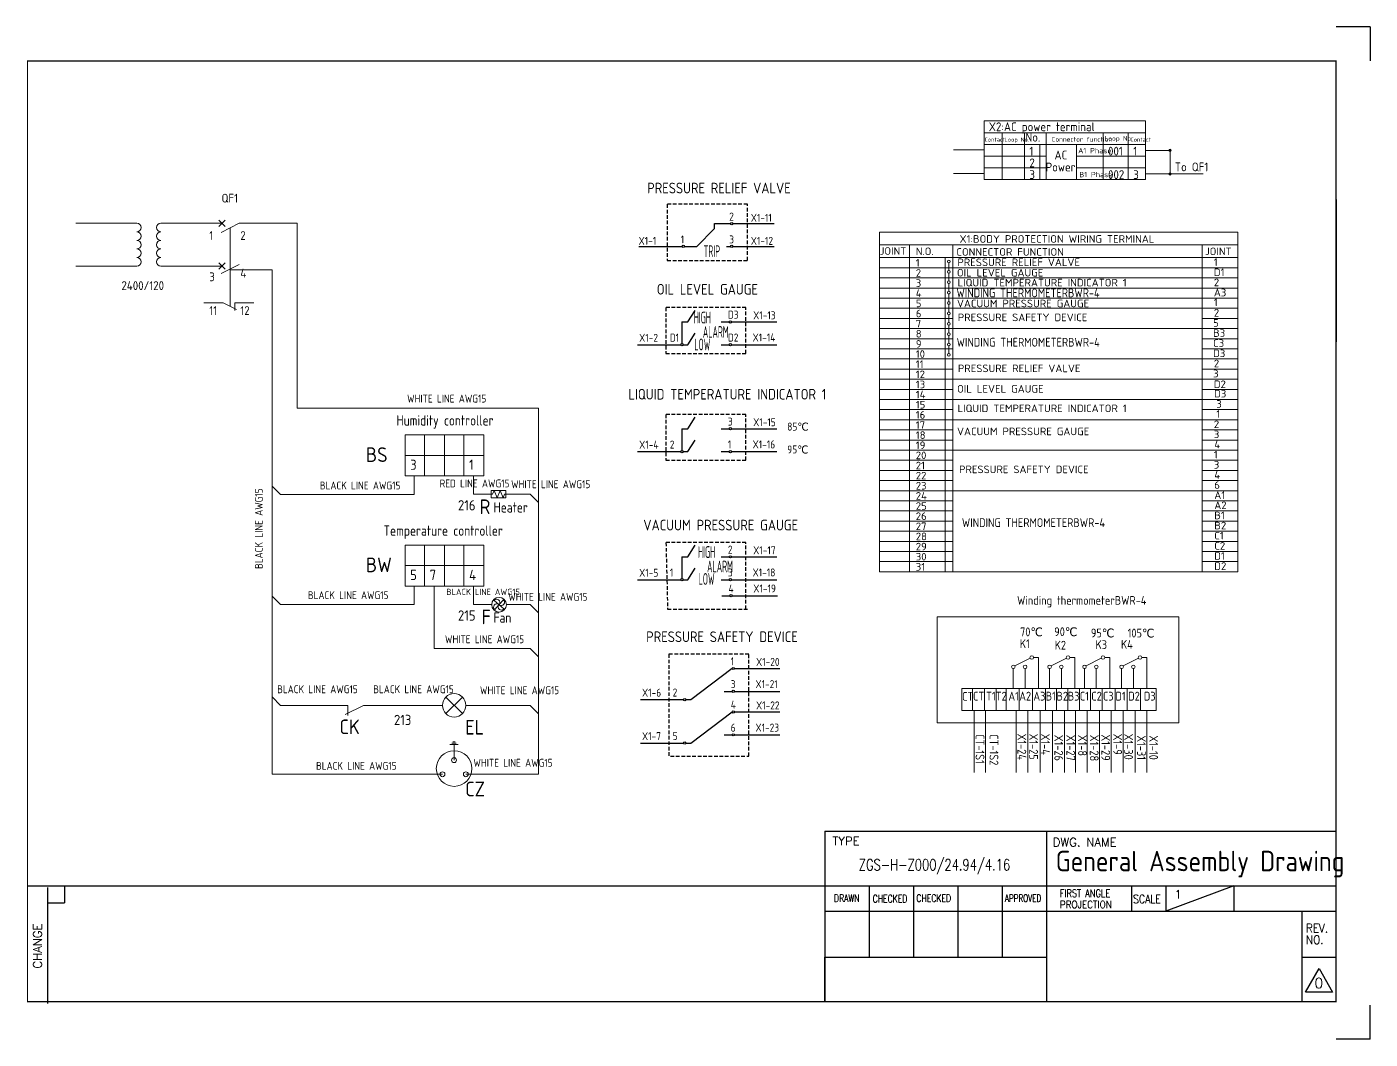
# Model space of a CAD drawing. Header units: millimetres. Extents: x 45841 to 102963, y -329287 to -163666.
# Drawn here: x 60687 to 65270, y -170981 to -167528 of the extents above; entities that cross this region are included whole.
import ezdxf

# ---------------------------------------------------------------- set-up
doc = ezdxf.new("R2010")
doc.units = ezdxf.units.MM
doc.header["$LTSCALE"] = 13
doc.linetypes.add('CENTER', pattern=[50.8, 31.75, -6.35, 6.35, -6.35])
doc.linetypes.add('HIDDEN', pattern=[9.525, 6.35, -3.175])
doc.layers.get('0').update_dxf_attribs({"color": 1, "linetype": 'CENTER'})
doc.layers.add('#标注线', color=3, linetype='Continuous', lineweight=20)
doc.layers.add('铁心', color=3, linetype='Continuous', lineweight=0)
for name, color, linetype in [('1', 4, 'Continuous'), ('2', 3, 'Continuous'), ('4', 2, 'HIDDEN'), ('6文字层', 3, 'Continuous')]:
    doc.layers.add(name, color=color, linetype=linetype)
doc.layers.add('paper', color=254, linetype='Continuous', plot=False)
doc.styles.add('ACISOTS', font='isocp.shx', dxfattribs={"height": 1, "bigfont": 'gbcbig.shx'})
doc.styles.add('ROMANS', font='romans.shx', dxfattribs={"bigfont": 'whgtxt.shx'})
doc.styles.get("Standard").update_dxf_attribs({"font": 'gbenor.shx', "bigfont": 'gbcbig.shx'})
doc.styles.add('WD_IEC', font='ISOCP2.shx', dxfattribs={"width": 0.9, "height": 4, "bigfont": 'gbcbig.shx'})

# ---------------------------------------------------------------- blocks, each defined once
blk = doc.blocks.new('FAN')
for p, q in [((12500.7, 18967.5), (12516.9, 18953.5)), ((12517, 18952), (12502.9, 18935.9)), ((12532.3, 18969.7), (12518.3, 18953.6)), ((12518.4, 18952.1), (12534.5, 18938.1))]:
    blk.add_line(p, q)
for radius in [25, 1]:
    blk.add_circle((12517.6, 18952.8), radius)
for centre, start, end in [((12509.2, 18960.2), 324.0995, 138.9808), ((12510.3, 18944.4), 54.0994, 228.9808), ((12526.1, 18945.5), 144.0995, 318.9808), ((12525, 18961.3), 234.0995, 48.9808)]:
    blk.add_arc(centre, 11.2, start, end)

msp = doc.modelspace()

# ---------------------------------------------------------------- hatches: boundary and pattern name
at = {"layer": '#标注线'}
for points in [[(64583.175, -167949.17, 1), (64591.175, -167949.17, 1)], [(64583.175, -168029.17, 1), (64591.175, -168029.17, 1)]]:
    msp.add_hatch(color=256, dxfattribs=at).paths.add_polyline_path(points)

# ---------------------------------------------------------------- linework, layer by layer
for p, q in [((64502.93, -167848.902), (63952.93, -167848.902)), ((63952.93, -167848.902), (63952.93, -168048.902)), ((64502.93, -167848.902), (64502.93, -168048.902)), ((64502.93, -167888.902), (63952.93, -167888.902)), ((64014.628, -167888.902), (64014.628, -168048.902)), ((64090.337, -167888.902), (64090.337, -168048.902)), ((64163.902, -167888.902), (64163.902, -168048.902)), ((64358.59, -167888.902), (64358.59, -168048.902)), ((64444.482, -167888.902), (64444.482, -168048.902)), ((64502.93, -167928.902), (63952.93, -167928.902)), ((64143.19, -167928.902), (64143.19, -168048.902)), ((64267.519, -167928.902), (64267.519, -168048.902)), ((63951.061, -167947.55), (63848.702, -167947.55)), ((64163.902, -167968.902), (63952.93, -167968.902)), ((64502.93, -167968.902), (64267.519, -167968.902)), ((64502.93, -167949.17), (64583.175, -167949.17)), ((64587.175, -167953.17), (64587.175, -168025.17)), ((63951.061, -168027.55), (63848.702, -168027.55)), ((64163.902, -168008.902), (63952.93, -168008.902)), ((64502.93, -168008.902), (64267.519, -168008.902)), ((64502.93, -168029.17), (64583.175, -168029.17)), ((64591.175, -168029.17), (64699.853, -168029.17)), ((64163.902, -168048.902), (63952.93, -168048.902)), ((64502.93, -168048.902), (64163.902, -168048.902)), ((61062.514, -168197.86), (60853.833, -168197.86)), ((61144.437, -168197.86), (61353.118, -168197.86)), ((61364.103, -168208.845), (61342.133, -168186.875)), ((61364.103, -168186.875), (61342.133, -168208.845)), ((61349.963, -168228.759), (61411.684, -168197.86)), ((61380.824, -168213.31), (61380.824, -168341.783)), ((61411.684, -168197.86), (61608.953, -168197.86)), ((61608.953, -168197.86), (61608.953, -168827.898)), ((64818.84, -168228.568), (63595.932, -168228.568)), ((63595.932, -168228.568), (63595.932, -168937.048)), ((64818.84, -168228.568), (64818.84, -168833.368)), ((64818.84, -168271.768), (63595.932, -168271.768)), ((63698.756, -168271.768), (63698.756, -168937.048)), ((63845.688, -168271.768), (63845.688, -168937.048)), ((64696.93, -168271.768), (64696.93, -169386.328)), ((61062.514, -168343.733), (60853.833, -168343.733)), ((61144.437, -168343.733), (61353.118, -168343.733)), ((61364.103, -168354.718), (61342.133, -168332.748)), ((61364.103, -168332.748), (61342.133, -168354.718)), ((61349.963, -168369.593), (61411.684, -168338.694)), ((61380.824, -168341.783), (61380.824, -168480.845)), ((64818.84, -168314.968), (63595.932, -168314.968)), ((63595.932, -168349.528), (64818.84, -168349.528)), ((63819.768, -168314.968), (63819.768, -168937.048)), ((63832.381, -168332.889), (63832.381, -168358.809)), ((64818.84, -168314.968), (64818.84, -168349.528)), ((61380.824, -168357.08), (61523.979, -168357.08)), ((61523.979, -168357.08), (61523.979, -170077.096)), ((63595.932, -168384.088), (64818.84, -168384.088)), ((63832.381, -168368.277), (63832.381, -168394.197)), ((63595.932, -168418.648), (64818.84, -168418.648)), ((63832.381, -168403.666), (63832.381, -168429.586)), ((63832.381, -168439.054), (63832.381, -168464.974)), ((61356.487, -168468.662), (61291.487, -168468.662)), ((61402.778, -168491.836), (61356.487, -168468.662)), ((61397.001, -168468.662), (61397.001, -168495.44)), ((61397.001, -168468.662), (61462.001, -168468.662)), ((63595.932, -168453.208), (64818.84, -168453.208)), ((63595.932, -168487.768), (64818.84, -168487.768)), ((63832.381, -168474.443), (63832.381, -168500.363)), ((63595.932, -168522.328), (63845.688, -168522.328)), ((63832.381, -168509.831), (63832.381, -168535.751)), ((64696.93, -168522.328), (64818.84, -168522.328)), ((63595.932, -168556.888), (64818.84, -168556.888)), ((63832.381, -168545.22), (63832.381, -168571.14)), ((63832.381, -168580.609), (63832.381, -168606.529)), ((63595.932, -168591.448), (63845.688, -168591.448)), ((63595.932, -168626.008), (63845.688, -168626.008)), ((63832.381, -168615.997), (63832.381, -168641.917)), ((64696.93, -168591.448), (64818.84, -168591.448)), ((64696.93, -168626.008), (64818.84, -168626.008)), ((63595.932, -168660.568), (64696.93, -168660.568)), ((64696.93, -168660.568), (64818.84, -168660.568)), ((63595.932, -168695.128), (63845.688, -168695.128)), ((64696.93, -168695.128), (64818.84, -168695.128)), ((63595.932, -168729.688), (64696.93, -168729.688)), ((63595.932, -168764.248), (63845.688, -168764.248)), ((64696.93, -168729.688), (64818.84, -168729.688)), ((64696.93, -168764.248), (64818.84, -168764.248)), ((63595.932, -168798.808), (64696.93, -168798.808)), ((64696.93, -168798.808), (64818.84, -168798.808)), ((61608.953, -168827.898), (62433.06, -168827.898)), ((62433.06, -168827.898), (62433.06, -170077.096)), ((63595.932, -168833.368), (63845.688, -168833.368)), ((64696.93, -168833.368), (64818.84, -168833.368)), ((64818.84, -168833.368), (64818.84, -169386.328)), ((63595.932, -168867.928), (64696.93, -168867.928)), ((63595.932, -168902.488), (63845.688, -168902.488)), ((64696.93, -168867.928), (64818.84, -168867.928)), ((64696.93, -168902.488), (64818.84, -168902.488)), ((62043.853, -168919.407), (62043.853, -169059.424)), ((62112.074, -168919.407), (62112.074, -169059.424)), ((62178.499, -169059.424), (62178.499, -168919.407)), ((63595.932, -168937.048), (63845.688, -168937.048)), ((63595.932, -168937.048), (63845.688, -168937.048)), ((63595.932, -168937.048), (63595.932, -169386.328)), ((63698.756, -168937.048), (63698.756, -169386.328)), ((63819.768, -168937.048), (63819.768, -169386.328)), ((63845.688, -168937.048), (63845.688, -169386.328)), ((64696.93, -168937.048), (64818.84, -168937.048)), ((64696.93, -168937.048), (64818.84, -168937.048)), ((61977.428, -168989.416), (62246.719, -168989.416)), ((63595.932, -168971.608), (64696.93, -168971.608)), ((64696.93, -168971.608), (64818.84, -168971.608)), ((63595.932, -169006.168), (63845.688, -169006.168)), ((63595.932, -169040.728), (63845.688, -169040.728)), ((64696.93, -169006.168), (64818.84, -169006.168)), ((64696.93, -169040.728), (64818.84, -169040.728)), ((62008.265, -169059.424), (62008.265, -169122.577)), ((62211.248, -169059.424), (62211.248, -169122.022)), ((63595.932, -169075.288), (63845.688, -169075.288)), ((64696.93, -169075.288), (64818.84, -169075.288)), ((61523.979, -169093.9), (61552.656, -169122.577)), ((61552.656, -169122.577), (61776.695, -169122.577)), ((61776.695, -169122.577), (61835.261, -169122.577)), ((61835.261, -169122.577), (62008.265, -169122.577)), ((62211.248, -169122.022), (62275.943, -169122.022)), ((62271.274, -169134.522), (62271.274, -169109.522)), ((62271.274, -169109.522), (62321.274, -169109.522)), ((62275.943, -169122.022), (62271.274, -169122.022)), ((62281.038, -169109.522), (62275.943, -169122.022)), ((62281.038, -169109.522), (62291.228, -169134.522)), ((62301.417, -169109.522), (62291.228, -169134.522)), ((62301.417, -169109.522), (62311.607, -169134.522)), ((62316.702, -169122.022), (62311.607, -169134.522)), ((62316.702, -169122.022), (62404.212, -169122.022)), ((62321.274, -169122.022), (62316.702, -169122.022)), ((62321.274, -169109.522), (62321.274, -169134.522)), ((62404.212, -169122.022), (62432.889, -169150.699)), ((63595.932, -169109.848), (64696.93, -169109.848)), ((64696.93, -169109.848), (64818.84, -169109.848)), ((62321.274, -169134.522), (62271.274, -169134.522)), ((63595.932, -169144.408), (63845.688, -169144.408)), ((63595.932, -169178.968), (63845.688, -169178.968)), ((64696.93, -169144.408), (64818.84, -169144.408)), ((64696.93, -169178.968), (64818.84, -169178.968)), ((63595.932, -169213.528), (63845.688, -169213.528)), ((64696.93, -169213.528), (64818.84, -169213.528)), ((63595.932, -169248.088), (63845.688, -169248.088)), ((64696.93, -169248.088), (64818.84, -169248.088)), ((62043.853, -169295.289), (62043.853, -169435.305)), ((62112.074, -169295.289), (62112.074, -169435.305)), ((62178.499, -169435.305), (62178.499, -169295.289)), ((63595.932, -169282.648), (63845.688, -169282.648)), ((64696.93, -169282.648), (64818.84, -169282.648)), ((63595.932, -169317.208), (63845.688, -169317.208)), ((63595.932, -169351.768), (63845.688, -169351.768)), ((64696.93, -169317.208), (64818.84, -169317.208)), ((64696.93, -169351.768), (64818.84, -169351.768)), ((61977.428, -169365.297), (62246.719, -169365.297)), ((63595.932, -169386.328), (64818.84, -169386.328)), ((62008.265, -169435.305), (62008.265, -169498.458)), ((62076.603, -169435.305), (62076.603, -169647.604)), ((62211.248, -169435.305), (62211.248, -169497.904)), ((61523.979, -169469.781), (61552.656, -169498.458)), ((61552.656, -169498.458), (61776.695, -169498.458)), ((61776.695, -169498.458), (61835.261, -169498.458)), ((61835.261, -169498.458), (62008.265, -169498.458)), ((62211.248, -169497.904), (62273.01, -169497.904)), ((62322.988, -169497.904), (62404.212, -169497.904)), ((62404.212, -169497.904), (62432.889, -169526.581)), ((62076.603, -169647.604), (62273.181, -169647.604)), ((62076.603, -169647.604), (62404.383, -169647.604)), ((62404.383, -169647.604), (62433.06, -169676.281)), ((61523.979, -169813.353), (61552.656, -169842.03)), ((62116.66, -169813.861), (62172.997, -169870.198)), ((62116.66, -169870.198), (62172.997, -169813.861)), ((61552.656, -169842.03), (61782.159, -169842.03)), ((61773.541, -169872.929), (61835.261, -169842.03)), ((61782.159, -169842.03), (61782.159, -169876.924)), ((61835.261, -169842.03), (62104.993, -169842.03)), ((62184.665, -169842.03), (62404.383, -169842.03)), ((62404.383, -169842.03), (62433.06, -169870.707)), ((62130.622, -169975.674), (62158.517, -169975.674)), ((62137.217, -169971.072), (62151.922, -169971.072)), ((62140.757, -169965.953), (62148.382, -169965.953)), ((62144.57, -170028.987), (62144.57, -169975.674)), ((61523.979, -170077.096), (61776.695, -170077.096)), ((61776.695, -170077.096), (61835.261, -170077.096)), ((61835.261, -170077.096), (62104.993, -170077.096)), ((62184.665, -170077.096), (62433.06, -170077.096))]:
    msp.add_line(p, q, dxfattribs=at)
for points in [[(61977.428, -168919.407), (62246.719, -168919.407), (62246.719, -169059.424), (61977.428, -169059.424)], [(61977.428, -169295.289), (62246.719, -169295.289), (62246.719, -169435.305), (61977.428, -169435.305)]]:
    msp.add_lwpolyline(points, close=True, dxfattribs=at)
for centre, radius in [((64587.175, -167949.17), 4), ((64587.175, -168029.17), 4), ((63832.381, -168328.154), 4.734), ((63832.381, -168363.543), 4.734), ((63832.381, -168398.931), 4.734), ((63832.381, -168434.32), 4.734), ((63832.381, -168469.709), 4.734), ((63832.381, -168505.097), 4.734), ((63832.381, -168540.486), 4.734), ((63832.381, -168575.874), 4.734), ((63832.381, -168611.263), 4.734), ((63832.381, -168646.651), 4.734), ((62144.829, -169842.03), 39.836), ((62144.829, -170057.541), 60.736), ((62144.57, -170028.987), 8.3), ((62104.993, -170077.096), 8.347), ((62184.665, -170077.096), 8.3)]:
    msp.add_circle(centre, radius, dxfattribs=at)
for centre, start, end in [((61062.514, -168212.447), 270, 90), ((61144.437, -168212.447), 90, 270), ((61062.514, -168241.622), 270, 90), ((61062.514, -168270.797), 270, 90), ((61144.437, -168241.622), 90, 270), ((61144.437, -168270.797), 90, 270), ((61062.514, -168299.971), 270, 90), ((61144.437, -168299.971), 90, 270), ((61062.514, -168329.146), 270, 90), ((61144.437, -168329.146), 90, 270)]:
    msp.add_arc(centre, 14.587, start, end, dxfattribs=at)
at = {"layer": '1', "color": 0, "const_width": 4.069}
msp.add_lwpolyline([(60689.326, -170852.652), (65153.372, -170852.652), (65153.372, -167644.119), (60689.326, -167644.119), (60689.326, -170852.652)], dxfattribs=at)
at = {"layer": '2', "color": 3, "ltscale": 0.15}
for p, q in [((62972.734, -168276.888), (63033.574, -168216.048)), ((63033.574, -168216.048), (63033.574, -168198.888)), ((63033.574, -168198.888), (63088.174, -168198.888)), ((63096.024, -168198.268), (63236.369, -168198.268)), ((62775.248, -168276.888), (62922.814, -168276.888)), ((62930.614, -168276.888), (62972.734, -168276.888)), ((63073.946, -168276.888), (63088.174, -168276.888)), ((63095.974, -168276.888), (63236.32, -168276.888)), ((62921.967, -168534.096), (62942.177, -168534.096)), ((62921.967, -168534.096), (62921.967, -168608.196)), ((62925.867, -168534.096), (62942.177, -168534.096)), ((62925.867, -168534.096), (62942.177, -168534.096)), ((62942.177, -168534.096), (62966.629, -168494.729)), ((63055.938, -168534.096), (63083.427, -168534.096)), ((63091.227, -168534.096), (63245.664, -168534.096)), ((62942.177, -168612.096), (62966.629, -168572.729)), ((62770.501, -168612.096), (62918.067, -168612.096)), ((62925.867, -168612.096), (62942.177, -168612.096)), ((62925.867, -168612.096), (62942.177, -168612.096)), ((63055.938, -168612.096), (63083.427, -168612.096)), ((63091.227, -168612.096), (63245.664, -168612.096)), ((62921.967, -168898.723), (62942.177, -168898.723)), ((62921.967, -168898.723), (62921.967, -168972.823)), ((62925.867, -168898.723), (62942.177, -168898.723)), ((62925.867, -168898.723), (62942.177, -168898.723)), ((62942.177, -168898.723), (62966.629, -168859.356)), ((63055.938, -168898.723), (63083.427, -168898.723)), ((63091.227, -168898.723), (63245.664, -168898.723)), ((62942.177, -168976.723), (62966.629, -168937.356)), ((62770.501, -168976.723), (62918.067, -168976.723)), ((62925.867, -168976.723), (62942.177, -168976.723)), ((62925.867, -168976.723), (62942.177, -168976.723)), ((63055.938, -168976.723), (63083.427, -168976.723)), ((63091.227, -168976.723), (63245.664, -168976.723)), ((62942.177, -169335.538), (62966.629, -169296.171)), ((62921.967, -169335.538), (62942.177, -169335.538)), ((62921.967, -169335.538), (62921.967, -169409.638)), ((62925.867, -169335.538), (62942.177, -169335.538)), ((62925.867, -169335.538), (62942.177, -169335.538)), ((63055.938, -169335.538), (63083.427, -169335.538)), ((63091.227, -169335.538), (63245.664, -169335.538)), ((62942.177, -169413.538), (62966.629, -169374.171)), ((62770.501, -169413.538), (62918.067, -169413.538)), ((62925.867, -169413.538), (62942.177, -169413.538)), ((62925.867, -169413.538), (62942.177, -169413.538)), ((63055.938, -169413.538), (63083.427, -169413.538)), ((63091.227, -169413.538), (63245.664, -169413.538)), ((63058.372, -169468.256), (63085.86, -169468.256)), ((63093.66, -169468.256), (63248.098, -169468.256)), ((62951.899, -169822.458), (63093.294, -169715.307)), ((63100.949, -169716.362), (63255.386, -169716.362)), ((63065.66, -169794.362), (63093.149, -169794.362)), ((63100.949, -169794.362), (63255.386, -169794.362)), ((62780.223, -169822.458), (62927.789, -169822.458)), ((62935.589, -169822.458), (62951.899, -169822.458)), ((62935.589, -169822.458), (62951.899, -169822.458)), ((62951.899, -169970.768), (63093.294, -169863.617)), ((63100.949, -169864.671), (63255.386, -169864.671)), ((63065.66, -169942.671), (63093.149, -169942.671)), ((63100.949, -169942.671), (63255.386, -169942.671)), ((62780.223, -169970.768), (62927.789, -169970.768)), ((62935.589, -169970.768), (62951.899, -169970.768)), ((62935.589, -169970.768), (62951.899, -169970.768))]:
    msp.add_line(p, q, dxfattribs=at)
at = {"layer": '2', "color": 0}
for p, q in [((63409.604, -170271.396), (65153.372, -170271.396)), ((63409.604, -170271.396), (63409.604, -170852.652)), ((64165.237, -170271.396), (64165.237, -170852.652)), ((60689.326, -170457.398), (65153.372, -170457.398)), ((60815.936, -170457.398), (60815.936, -170515.523)), ((63560.73, -170457.398), (63560.73, -170701.15)), ((63711.857, -170457.398), (63711.857, -170701.15)), ((63862.983, -170457.398), (63862.983, -170701.15)), ((64014.11, -170457.398), (64014.11, -170701.15)), ((64455.865, -170457.398), (64455.865, -170544.586)), ((64804.618, -170457.398), (64572.116, -170544.586)), ((64572.116, -170457.398), (64572.116, -170544.586)), ((64804.618, -170457.398), (64804.618, -170544.586)), ((60757.81, -170463.21), (60757.81, -170858.464)), ((60757.81, -170515.523), (60815.936, -170515.523)), ((63409.604, -170544.586), (64165.237, -170544.586)), ((64165.237, -170544.586), (65153.372, -170544.586)), ((65037.121, -170544.586), (65037.121, -170852.652)), ((63409.604, -170701.15), (64165.237, -170701.15)), ((63409.604, -170852.276), (63409.604, -170701.15)), ((65037.121, -170701.15), (65153.372, -170701.15)), ((65048.746, -170820.668), (65095.246, -170740.127)), ((65095.246, -170740.127), (65141.747, -170820.668)), ((65141.747, -170820.668), (65048.746, -170820.668))]:
    msp.add_line(p, q, dxfattribs=at)
at = {"layer": '2', "color": 3, "ltscale": 0.15}
for centre in [(63092.074, -168198.888), (62926.714, -168276.888), (63092.074, -168276.888), (63087.327, -168534.096), (62921.967, -168612.096), (63087.327, -168612.096), (63087.327, -168898.723), (62921.967, -168976.723), (63087.327, -168976.723), (63087.327, -169335.538), (62921.967, -169413.538), (63087.327, -169413.538), (63089.76, -169468.256), (63097.049, -169716.362), (62931.689, -169822.458), (63097.049, -169794.362), (63097.049, -169864.671), (63097.049, -169942.671), (62931.689, -169970.768)]:
    msp.add_circle(centre, 3.9, dxfattribs=at)
at = {"layer": '4', "ltscale": 0.15}
for p, q in [((62872.114, -168133.091), (62872.114, -168324.308)), ((63145.114, -168133.091), (62872.114, -168133.091)), ((63145.114, -168324.308), (63145.114, -168133.091)), ((62872.114, -168324.308), (63145.114, -168324.308)), ((63140.367, -168485.449), (62867.367, -168485.449)), ((62867.367, -168485.449), (62867.367, -168641.449)), ((63140.367, -168641.449), (63140.367, -168485.449)), ((62867.367, -168641.449), (63140.367, -168641.449)), ((63140.367, -168850.076), (62867.367, -168850.076)), ((62867.367, -168850.076), (62867.367, -169006.076)), ((63140.367, -169006.076), (63140.367, -168850.076)), ((62867.367, -169006.076), (63140.367, -169006.076)), ((63140.367, -169286.891), (62867.367, -169286.891)), ((62867.367, -169286.891), (62873.184, -169513.615)), ((63140.367, -169513.615), (63140.367, -169286.891)), ((62873.184, -169513.615), (63140.367, -169513.615)), ((62873.184, -169513.615), (63146.184, -169513.615)), ((63150.089, -169667.714), (62877.089, -169667.714)), ((62877.089, -169667.714), (62877.089, -170015.072)), ((63150.089, -170015.072), (63150.089, -169667.714)), ((62882.906, -170015.072), (63150.089, -170015.072)), ((62882.906, -170015.072), (63150.089, -170015.072))]:
    msp.add_line(p, q, dxfattribs=at)
at = {"layer": '6文字层', "color": 0}
msp.add_lwpolyline([(65153.372, -168116.625), (65153.372, -168602.105)], dxfattribs=at)
at = {"layer": 'paper', "color": 0}
for p, q in [((65269.623, -167527.867), (65153.372, -167527.867)), ((65269.623, -167527.867), (65269.623, -167644.119)), ((65269.623, -170980.528), (65269.623, -170864.277)), ((65269.623, -170980.528), (65153.372, -170980.528))]:
    msp.add_line(p, q, dxfattribs=at)
at = {"layer": '铁心'}
for p, q in [((64616.873, -169539.945), (63792.645, -169539.945)), ((63792.645, -169539.945), (63792.645, -169901.463)), ((64616.873, -169901.463), (64616.873, -169539.945)), ((64057.857, -169707.806), (64109.832, -169681.393)), ((64121.597, -169678.891), (64138.424, -169678.891)), ((64138.424, -169678.891), (64138.424, -169784.764)), ((64181.541, -169707.806), (64233.516, -169681.393)), ((64245.28, -169678.891), (64262.108, -169678.891)), ((64262.108, -169678.891), (64262.108, -169784.764)), ((64300.666, -169707.806), (64352.642, -169681.393)), ((64364.406, -169678.891), (64381.233, -169678.891)), ((64381.233, -169678.891), (64381.233, -169784.764)), ((64427.091, -169707.806), (64479.067, -169681.393)), ((64490.831, -169678.891), (64507.658, -169678.891)), ((64507.658, -169678.891), (64507.658, -169784.764)), ((64052.376, -169784.764), (64052.376, -169716.739)), ((64052.376, -169716.739), (64052.376, -169784.764)), ((64092.667, -169716.739), (64092.667, -169784.764)), ((64176.06, -169784.764), (64176.06, -169716.739)), ((64176.06, -169716.739), (64176.06, -169784.764)), ((64216.351, -169716.739), (64216.351, -169784.764)), ((64295.185, -169784.764), (64295.185, -169716.739)), ((64295.185, -169716.739), (64295.185, -169784.764)), ((64335.477, -169716.739), (64335.477, -169784.764)), ((64421.61, -169784.764), (64421.61, -169716.739)), ((64421.61, -169716.739), (64421.61, -169784.764)), ((64461.902, -169716.739), (64461.902, -169784.764)), ((64539.441, -169784.764), (63876.601, -169784.764)), ((63876.601, -169784.764), (63876.601, -169859.524)), ((63913.702, -169784.764), (63913.702, -169859.524)), ((63913.702, -169784.764), (63913.702, -169859.524)), ((63954.606, -169784.764), (63954.606, -169859.524)), ((63994.116, -169784.764), (63994.116, -169859.524)), ((64028.088, -169784.764), (64028.088, -169859.524)), ((64072.554, -169784.764), (64072.554, -169859.524)), ((64117.942, -169784.764), (64117.942, -169859.524)), ((64162.554, -169784.764), (64162.554, -169859.524)), ((64199.633, -169784.764), (64199.633, -169859.524)), ((64238.131, -169784.764), (64238.131, -169859.524)), ((64277.713, -169784.764), (64277.713, -169859.524)), ((64316.142, -169784.764), (64316.142, -169859.524)), ((64355.335, -169784.764), (64355.335, -169859.524)), ((64399.755, -169784.764), (64399.755, -169859.524)), ((64440.7, -169784.764), (64440.7, -169859.524)), ((64486.041, -169784.764), (64486.041, -169859.524)), ((64539.441, -169784.764), (64539.441, -169859.524)), ((64539.441, -169859.524), (63876.601, -169859.524)), ((63918.979, -169859.524), (63918.979, -170070.624)), ((63957.686, -169859.524), (63957.686, -170070.691)), ((64062.158, -169859.524), (64062.158, -170070.691)), ((64102.158, -169859.524), (64102.158, -170070.691)), ((64144.499, -169859.524), (64144.499, -170070.691)), ((64186.564, -169859.524), (64186.564, -170070.691)), ((64227.14, -169859.524), (64227.14, -170070.691)), ((64264.887, -169859.524), (64264.887, -170070.691)), ((64304.762, -169859.524), (64304.762, -170070.691)), ((64345.89, -169859.524), (64345.89, -170070.691)), ((64385.923, -169859.524), (64385.923, -170070.691)), ((64426.605, -169859.524), (64426.605, -170070.691)), ((64467.529, -169859.524), (64467.529, -170070.691)), ((64508.435, -169859.524), (64508.435, -170070.691)), ((63792.645, -169901.463), (64616.873, -169901.463))]:
    msp.add_line(p, q, dxfattribs=at)
at = {"layer": '铁心', "color": 0}
msp.add_lwpolyline([(65153.372, -169919.647), (65153.372, -169099.663)], dxfattribs=at)
at = {"layer": '铁心'}
for centre in [(64115.448, -169678.891), (64239.132, -169678.891), (64358.258, -169678.891), (64484.683, -169678.891), (64052.376, -169710.591), (64092.667, -169710.591), (64176.06, -169710.591), (64216.351, -169710.591), (64295.185, -169710.591), (64335.477, -169710.591), (64421.61, -169710.591), (64461.902, -169710.591)]:
    msp.add_circle(centre, 6.148, dxfattribs=at)

# ---------------------------------------------------------------- block references
at = {"layer": '#标注线'}
msp.add_blockref('FAN', (49780.386, -188451.461), dxfattribs=at)

# ---------------------------------------------------------------- texts
at = {"layer": '#标注线', "style": 'ACISOTS'}
for s, height, p in [('X2:AC power terminal', 30, (63968.866, -167883.643)), ('No.', 30, (64093.856, -167919.351)), ('Contact', 14, (63954.317, -167919.351)), ('Loop No.', 14, (64022.337, -167919.351)), ('1', 30, (64107.266, -167966.778)), ('Connector function', 16, (64183.113, -167919.351)), ('A1 Phase', 18, (64273.48, -167959.164)), ('Loop No.', 16, (64363.56, -167916.43)), ('001', 30, (64375.519, -167966.778)), ('Contact', 14, (64451.885, -167919.351)), ('1', 30, (64461.411, -167966.778)), ('2', 30, (64107.266, -168006.778)), ('AC', 30, (64192.932, -167979.95)), ('3', 30, (64107.266, -168046.778)), ('Power', 30, (64162.829, -168021.063)), ('B1 Phase', 18, (64277.26, -168040.662)), ('002', 30, (64375.519, -168046.778)), ('3', 30, (64461.411, -168046.778)), ('To QF1', 30, (64603.398, -168020.516)), ('QF1', 30, (61351.331, -168127.134)), ('1', 30, (61309.575, -168254.598)), ('2', 30, (61415.439, -168254.598)), ('4', 30, (61415.439, -168383.071)), ('2400/120', 30, (61009.929, -168425.37)), ('3', 30, (61309.575, -168395.432)), ('11', 30, (61309.575, -168510.494)), ('12', 30, (61415.439, -168510.494)), ('BS', 50, (61843.921, -169011.997)), ('3', 35, (61994.867, -169038.82)), ('1', 35, (62195.937, -169038.82)), ('216', 35, (62157.902, -169177.156)), ('R', 50, (62231.448, -169189.62)), ('BW', 50, (61843.921, -169387.878)), ('5', 35, (61994.867, -169414.701)), ('7', 35, (62061.292, -169414.701)), ('4', 35, (62195.937, -169414.701)), ('215', 35, (62157.902, -169553.038)), ('F', 50, (62237.948, -169565.501)), ('CK', 50, (61753.665, -169940.344)), ('213', 35, (61939.596, -169909.329)), ('EL', 50, (62182.47, -169941.697)), ('CZ', 50, (62182.47, -170152.349))]:
    msp.add_text(s, height=height, dxfattribs=at).set_placement(p)
at = {"layer": '#标注线', "width": 1.2}
for s, p in [('X1:BODY PROTECTION WIRING TERMINAL', (63868.971, -168264.209)), ('JOINT', (63596.512, -168305.274)), ('N.O.', (63719.623, -168306.282)), ('CONNECTOR FUNCTION', (63858.242, -168308.542)), ('JOINT', (64706.316, -168306.515)), ('1', (63719.67, -168345.734)), ('2', (63719.67, -168380.294)), (' OIL LEVEL GAUGE', (63843.187, -168379.429)), (' PRESSURE RELIEF VALVE', (63844.787, -168343.705)), ('1', (64736.476, -168343.289)), ('D1', (64736.476, -168377.849)), ('3', (63719.67, -168414.854)), (' LIQUID TEMPERATURE INDICATOR 1', (63845.273, -168413.173)), ('2', (64736.476, -168412.409)), ('4', (63719.67, -168449.414)), ('A3', (64736.476, -168446.969)), ('5', (63719.67, -168483.974)), ('VACUUM PRESSURE GAUGE', (63860.026, -168484.351)), ('1', (64736.476, -168480.098)), ('2', (64736.476, -168516.089)), ('7', (63719.67, -168553.094)), ('6', (63719.67, -168518.534)), ('PRESSURE SAFETY DEVICE', (63863.094, -168531.774)), ('5', (64734.011, -168550.572)), ('8', (63719.67, -168587.654)), ('B3', (64734.011, -168585.132)), ('9', (63719.67, -168622.214)), ('C3', (64734.011, -168619.692)), ('D3', (64734.011, -168654.252)), ('10', (63719.67, -168656.774)), ('11', (63719.67, -168691.334)), ('2', (64736.476, -168688.889)), ('12', (63719.67, -168725.894)), (' PRESSURE RELIEF VALVE', (63846.422, -168705.652)), ('3', (64734.011, -168723.372)), ('13', (63719.67, -168760.454)), (' OIL LEVEL GAUGE', (63843.849, -168775.496)), ('D2', (64736.476, -168759.77)), ('D3', (64737.548, -168791.899)), ('14', (63719.67, -168795.014)), ('15', (63719.67, -168829.574)), ('3', (64744.738, -168826.943)), ('16', (63719.67, -168864.134)), (' LIQUID TEMPERATURE INDICATOR 1', (63845.273, -168841.969)), ('1', (64744.738, -168861.503)), ('17', (63719.67, -168898.694)), ('VACUUM PRESSURE GAUGE', (63860.346, -168920.679)), ('2', (64736.476, -168896.249)), ('18', (63719.67, -168933.254)), ('19', (63719.67, -168967.814)), ('3', (64736.476, -168930.809)), ('4', (64737.97, -168965.369)), ('20', (63719.67, -169002.374)), ('1', (64736.476, -168999.929)), ('21', (63719.67, -169036.934)), ('PRESSURE SAFETY DEVICE', (63867.348, -169050.216)), ('3', (64736.476, -169034.489)), ('22', (63719.67, -169071.494)), ('23', (63719.67, -169106.054)), ('4', (64737.97, -169069.049)), ('6', (64737.97, -169103.609)), ('24', (63719.67, -169140.614)), ('A1', (64737.97, -169138.169)), ('25', (63719.67, -169175.174)), ('A2', (64737.97, -169172.729)), ('26', (63719.67, -169209.734)), ('27', (63719.67, -169244.294)), ('B1', (64737.97, -169207.289)), ('B2', (64737.97, -169241.849)), ('28', (63719.67, -169278.854)), ('C1', (64737.97, -169276.409)), ('29', (63719.67, -169313.414)), ('C2', (64737.97, -169310.969)), ('30', (63719.67, -169347.974)), ('31', (63719.67, -169382.534)), ('D1', (64737.97, -169345.529)), ('D2', (64737.97, -169380.089))]:
    msp.add_text(s, height=25.92, dxfattribs=at).set_placement(p)
at = {"layer": '#标注线', "style": 'WD_IEC', "width": 0.9}
for s, p in [('Humidity controller', (61948.143, -168887.763)), ('Heater', (62279.374, -169184.387)), ('Temperature controller', (61903.943, -169263.644)), ('Fan', (62279.374, -169560.268))]:
    msp.add_text(s, height=35, dxfattribs=at).set_placement(p)
at = {"layer": '#标注线', "attachment_point": 4}
for s, insert, char_height, width in [('WHITE LINE AWG15', (61984.428, -168795.847), 26.88, 594.19806), ('BLACK LINE AWG15', (61686.714, -169092.302), 26.88, 594.19806), ('RED LINE AWG15', (62095.569, -169085.205), 26.88, 594.19806), ('WHITE LINE AWG15', (62339.256, -169087.982), 26.88, 594.19806), ('BLACK LINE AWG15', (61646.066, -169466.315), 26.88, 594.19806), ('BLACK LINE AWG15', (62118.336, -169455.205), 21.504, 475.35845), ('WHITE LINE AWG15', (62329.59, -169471.957), 26.88, 594.19806), ('WHITE LINE AWG15', (62113.538, -169616.697), 26.88, 594.19806), ('BLACK LINE AWG15', (61541.058, -169787.222), 26.88, 594.19806), ('BLACK LINE AWG15', (61868.732, -169787.222), 26.88, 594.19806), ('WHITE LINE AWG15', (62232.924, -169790.73), 26.88, 594.19806), ('BLACK LINE AWG15', (61673.794, -170048.4), 26.88, 594.19806), ('WHITE LINE AWG15', (62210.648, -170037.929), 26.88, 594.19806)]:
    msp.add_mtext(s, dxfattribs=dict(at, insert=insert, char_height=char_height, width=width))
at = {"layer": '#标注线', "insert": (61478.549, -169376.73), "char_height": 26.88, "width": 594.19806, "attachment_point": 4, "rotation": 90}
msp.add_mtext('BLACK LINE AWG15', dxfattribs=at)
at = {"layer": '1', "color": 0}
msp.add_text('General Assembly Drawing', height=69.75072, dxfattribs=at).set_placement((64197.431, -170407.952))
at = {"layer": '2', "ltscale": 0.15}
for s, height, p in [(' PRESSURE RELIEF VALVE', 36.4, (62783.864, -168095.845)), ('2', 27.3, (63083.195, -168188.577)), ('X1-11', 27.3, (63156.864, -168192.808)), ('X1-1', 27.3, (62774.102, -168271.428)), ('1', 27.3, (62917.835, -168266.577)), ('3', 27.3, (63083.195, -168266.577)), ('X1-12', 27.3, (63156.814, -168271.428)), (' OIL LEVEL GAUGE', 36.4, (62816.476, -168441.015)), ('D3', 27.3, (63078.661, -168523.176)), ('D1', 27.3, (62880.527, -168601.518)), ('D2', 27.3, (63078.661, -168601.176)), (' LIQUID TEMPERATURE INDICATOR 1', 36.4, (62719.594, -168799.022)), ('3', 27.3, (63078.661, -168887.803)), ('2', 27.3, (62880.527, -168966.145)), ('1', 27.3, (63078.661, -168965.803)), ('VACUUM PRESSURE GAUGE', 36.4, (62790.321, -169245.445)), ('2', 27.3, (63078.661, -169324.618)), ('1', 27.3, (62880.527, -169402.96)), ('3', 27.3, (63078.661, -169402.618)), ('4', 27.3, (63081.095, -169457.336)), ('PRESSURE SAFETY DEVICE', 36.4, (62800.043, -169626.268)), ('1', 27.3, (63088.383, -169705.442)), ('3', 27.3, (63088.383, -169783.442)), ('2', 27.3, (62890.249, -169811.88)), ('4', 27.3, (63088.383, -169853.751)), ('6', 27.3, (63088.383, -169931.751)), ('5', 27.3, (62890.249, -169960.19))]:
    msp.add_text(s, height=height, dxfattribs=at).set_placement(p)
at = {"layer": '2', "ltscale": 0.15, "width": 0.5}
for s, p in [('TRIP', (62996.023, -168312.816)), ('HIGH', (62961.95, -168539.397)), ('ALARM', (62993.269, -168588.48)), ('LOW', (62964.088, -168631.092)), ('HIGH', (62976.462, -169339.18)), ('ALARM', (63007.782, -169388.263)), ('LOW', (62978.601, -169430.874))]:
    msp.add_text(s, height=40, dxfattribs=at).set_placement(p)
at = {"layer": '2', "color": 3, "ltscale": 0.15}
for s, p in [('X1-13', (63165.025, -168525.278)), ('X1-2', (62775.989, -168602.074)), ('X1-14', (63162.991, -168601.05)), ('X1-15', (63165.025, -168889.906)), ('85℃', (63281.05, -168905.019)), ('X1-4', (62775.989, -168966.702)), ('X1-16', (63162.991, -168965.677)), ('95℃', (63281.05, -168983.019)), ('X1-17', (63165.025, -169326.721)), ('X1-5', (62775.989, -169403.517)), ('X1-18', (63162.991, -169402.492)), ('X1-19', (63165.424, -169457.21)), ('X1-20', (63174.747, -169707.544)), ('X1-21', (63172.713, -169783.316)), ('X1-6', (62785.711, -169812.436)), ('X1-22', (63174.747, -169855.854)), ('X1-23', (63172.713, -169931.625)), ('X1-7', (62785.711, -169960.746))]:
    msp.add_text(s, height=27.3, dxfattribs=at).set_placement(p)
at = {"layer": '2', "color": 0, "style": 'ROMANS'}
for s, height, p in [('TYPE', 29.0628, (63435.457, -170319.411)), ('DWG. NAME', 29.0628, (64186.993, -170323.371)), ('1', 29.063, (64602.316, -170501.135)), ('0', 34.875, (65079.631, -170806.717))]:
    msp.add_text(s, height=height, dxfattribs=at).set_placement(p)
for s, height, width, p in [('ZGS-H-Z000/24.94/4.16', 38.3629, 0.75, (63525.12, -170404.987)), ('DRAWN', 25.5753, 0.75, (63440.657, -170512.636)), ('CHECKED', 25.5753, 0.75, (63572.611, -170514.257)), ('CHECKED', 25.5753, 0.75, (63721.674, -170512.636)), ('APPROVED', 25.5753, 0.7, (64023.924, -170512.636)), ('FIRST ANGLE', 25.57526, 0.8, (64211.121, -170495.982)), ('SCALE', 29.0628, 0.8, (64461.002, -170517.056)), ('PROJECTION', 25.5753, 0.86, (64211.121, -170534.312)), ('REV.', 29.0628, 0.9, (65050.338, -170616.518)), ('NO.', 29.0628, 0.9, (65050.338, -170656.152))]:
    msp.add_text(s, height=height, dxfattribs=dict(at, width=width)).set_placement(p)
msp.add_text('CHANGE', height=29.0628, rotation=90, dxfattribs=at).set_placement((60738.052, -170739.647))
at = {"layer": '铁心'}
for s, p in [('WINDING THERMOMETERBWR-4', (63858.431, -168450.341)), ('WINDING THERMOMETERBWR-4', (63858.97, -168618.532)), ('WINDING THERMOMETERBWR-4', (63876.921, -169233.84)), ('Winding thermometerBWR-4', (64065.236, -169499.014)), ('70℃', (64075.354, -169606.482)), ('90℃', (64191.899, -169606.048)), ('95℃', (64317.045, -169610.198)), ('105℃', (64442.395, -169610.587)), ('K1', (64074.86, -169646.689)), ('K2', (64193.574, -169651.887)), ('K3', (64332.969, -169649.958)), ('K4', (64419.793, -169648.993)), ('CT', (63877.846, -169826.574)), ('CT', (63914.802, -169825.696)), ('T1', (63959.353, -169825.696)), ('T2', (63992.318, -169825.696)), ('A1', (64035.646, -169825.696)), ('A2', (64072.631, -169825.696)), ('A3', (64120.874, -169825.696)), ('B1', (64162.972, -169825.696)), ('B2', (64199.695, -169825.696)), ('B3', (64238.372, -169825.696)), ('C1', (64279.156, -169825.696)), ('C2', (64318.349, -169825.696)), ('C3', (64358.075, -169825.696)), ('D1', (64400.851, -169825.696)), ('D2', (64444.362, -169825.696)), ('D3', (64497.762, -169825.696))]:
    msp.add_text(s, height=30, dxfattribs=at).set_placement(p)
for s, p in [('CT-1S1', (63923.641, -169939.978)), ('CT-1S2', (63971.332, -169940.35)), ('X1-24', (64066.521, -169938.469)), ('X1-25', (64106.521, -169938.469)), ('X1-4', (64147.064, -169938.577)), ('X1-26', (64192.453, -169942.473)), ('X1-27', (64233.37, -169942.473)), ('X1-8', (64273.37, -169942.473)), ('X1-28', (64313.37, -169942.473)), ('X1-29', (64352.823, -169941.218)), ('X1-9', (64393.279, -169938.755)), ('X1-30', (64430.584, -169938.755)), ('X1-31', (64474.276, -169944.342)), ('X1-10', (64515.852, -169944.342))]:
    msp.add_text(s, height=30, rotation=270, dxfattribs=at).set_placement(p)

doc.saveas('drawing.dxf')
